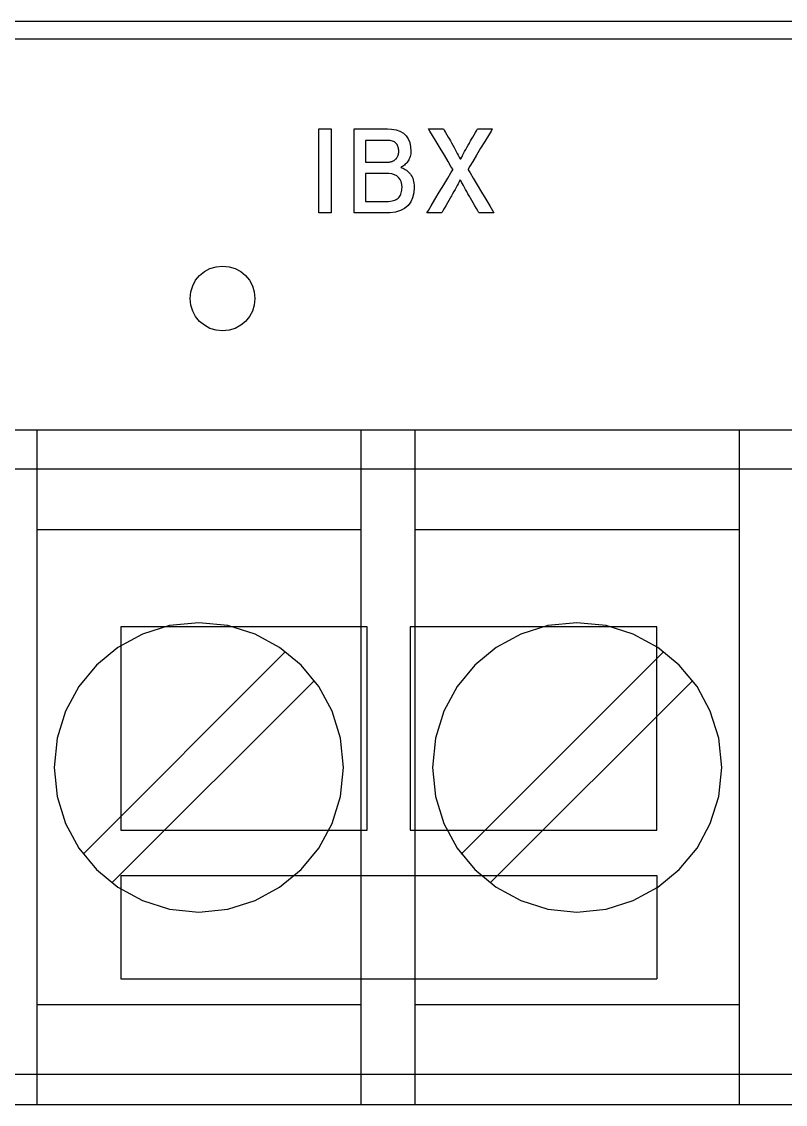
# Model space of a CAD drawing. Extents: x 1 to 47.7, y 0.2 to 33.4.
# Drawn here: x 30.668 to 31.551, y 10.859 to 12.111 of the extents above; entities that cross this region are included whole.
import ezdxf

# ---------------------------------------------------------------- set-up
doc = ezdxf.new("R2010")
doc.units = 0
doc.header["$MEASUREMENT"] = 0
for name, color, linetype in [('1_1__SCREW_TERMINAL_BLOCK_', 7, 'CONTINUOUS'), ('1_2__SCREW_TERMINAL_BLOCK_', 7, 'CONTINUOUS'), ('1_3__CONNECTORIZED_RELAY__', 7, 'CONTINUOUS'), ('1_4__CONNECTORIZED_RELAY__', 7, 'CONTINUOUS')]:
    doc.layers.add(name, color=color, linetype=linetype)

msp = doc.modelspace()

# ---------------------------------------------------------------- linework, layer by layer
at = {"layer": '1_1__SCREW_TERMINAL_BLOCK_'}
for points in [[(31.7414, 12.1115), (31.4127, 12.1115), (31.2495, 12.1115), (31.0871, 12.1115), (30.9257, 12.1115), (30.7653, 12.1115), (30.6061, 12.1115), (30.4482, 12.1115), (30.2916, 12.1115), (30.1366, 12.1115), (29.9831, 12.1115), (29.8312, 12.1115), (29.6812, 12.1115), (29.533, 12.1115), (29.3869, 12.1115), (29.2428, 12.1115), (29.1009, 12.1115), (28.9613, 12.1115), (28.8241, 12.1115), (28.6894, 12.1115), (28.5573, 12.1115), (28.428, 12.1115)], [(28.4066, 12.0915), (28.5208, 12.0915), (28.6379, 12.0915), (28.7576, 12.0915), (28.8799, 12.0915), (29.0047, 12.0915), (29.1319, 12.0915), (29.2614, 12.0915), (29.3931, 12.0915), (29.527, 12.0915), (29.6628, 12.0915), (29.8005, 12.0915), (29.9401, 12.0915), (30.0814, 12.0915), (30.2243, 12.0915), (30.3687, 12.0915), (30.5146, 12.0915), (30.6618, 12.0915), (30.8103, 12.0915), (30.9599, 12.0915), (31.1106, 12.0915), (31.2622, 12.0915), (31.4146, 12.0915), (31.5678, 12.0915)], [(31.0118, 11.8902), (31.0118, 11.9874), (31.0259, 11.9874), (31.0259, 11.8902), (31.0118, 11.8902)], [(31.7009, 11.6386), (31.4802, 11.6386), (31.2486, 11.6386), (30.7791, 11.6386), (30.5541, 11.6386), (30.4468, 11.6386), (30.3442, 11.6386), (30.2469, 11.6386), (30.1559, 11.6386), (30.0719, 11.6386), (29.9957, 11.6386), (29.9282, 11.6386), (29.8702, 11.6386), (29.8224, 11.6386), (29.7857, 11.6386)], [(30.6853, 11.6386), (30.6853, 10.8586)], [(31.0603, 11.6386), (31.0603, 10.8586)], [(31.1228, 11.6386), (31.1228, 10.8586)], [(31.4978, 11.6386), (31.4978, 10.8586)], [(31.0603, 11.5235), (30.6853, 11.5235)], [(31.4978, 11.5235), (31.1228, 11.5235)], [(30.9731, 11.3826), (30.7389, 11.1483)], [(31.4107, 11.3826), (31.1764, 11.1483)], [(31.0066, 11.3492), (30.7723, 11.1149)], [(31.4441, 11.3492), (31.2098, 11.1149)], [(31.0603, 10.9737), (30.6853, 10.9737)], [(31.4978, 10.9737), (31.1228, 10.9737)], [(29.7857, 10.8586), (29.8224, 10.8586), (29.8702, 10.8586), (29.9282, 10.8586), (29.9957, 10.8586), (30.0719, 10.8586), (30.1559, 10.8586), (30.2469, 10.8586), (30.3442, 10.8586), (30.4468, 10.8586), (30.5541, 10.8586), (30.7791, 10.8586), (31.2486, 10.8586), (31.4802, 10.8586), (31.7009, 10.8586)]]:
    msp.add_lwpolyline(points, dxfattribs=at)
for points in [[(31.122, 11.92), (31.1215, 11.9135), (31.1201, 11.9077), (31.1179, 11.9028), (31.1148, 11.8987), (31.1108, 11.8954), (31.106, 11.8929), (31.1003, 11.8912), (31.0938, 11.8903), (31.0895, 11.8902), (31.087, 11.8902), (31.0824, 11.8902), (31.0765, 11.8902), (31.07, 11.8902), (31.0636, 11.8902), (31.0581, 11.8902), (31.0541, 11.8902), (31.0524, 11.8902), (31.0524, 11.8931), (31.0524, 11.9023), (31.0524, 11.916), (31.0524, 11.9322), (31.0524, 11.9492), (31.0524, 11.965), (31.0524, 11.9778), (31.0524, 11.9857), (31.0526, 11.9874), (31.0549, 11.9874), (31.0595, 11.9874), (31.0655, 11.9874), (31.0721, 11.9874), (31.0788, 11.9874), (31.0846, 11.9874), (31.089, 11.9874), (31.091, 11.9874), (31.0957, 11.9872), (31.1009, 11.9863), (31.1055, 11.9847), (31.1094, 11.9824), (31.1125, 11.9795), (31.115, 11.9758), (31.1167, 11.9715), (31.1178, 11.9665), (31.1181, 11.9618), (31.1181, 11.9601), (31.1179, 11.9586), (31.1176, 11.957), (31.1173, 11.9556), (31.1169, 11.9542), (31.1163, 11.9529), (31.1157, 11.9516), (31.115, 11.9505), (31.1142, 11.9494), (31.1134, 11.9483), (31.1125, 11.9473), (31.1116, 11.9464), (31.1106, 11.9455), (31.1095, 11.9447), (31.1084, 11.944), (31.1072, 11.9433), (31.1063, 11.9427), (31.1077, 11.9423), (31.109, 11.9418), (31.1103, 11.9411), (31.1116, 11.9404), (31.1129, 11.9396), (31.1141, 11.9386), (31.1153, 11.9375), (31.1165, 11.9363), (31.1176, 11.935), (31.1186, 11.9336), (31.1195, 11.932), (31.1202, 11.9303), (31.1208, 11.9285), (31.1213, 11.9266), (31.1217, 11.9245), (31.1219, 11.9223)], [(31.1969, 11.8902), (31.1965, 11.8909), (31.1954, 11.8927), (31.1939, 11.8954), (31.1921, 11.8985), (31.1902, 11.9017), (31.1885, 11.9047), (31.1871, 11.9072), (31.1862, 11.9087), (31.1856, 11.9098), (31.1841, 11.9124), (31.1827, 11.9149), (31.1814, 11.9173), (31.1801, 11.9196), (31.1789, 11.9218), (31.1778, 11.9239), (31.1767, 11.9259), (31.1757, 11.9278), (31.1748, 11.9279), (31.1738, 11.926), (31.1728, 11.924), (31.1717, 11.9218), (31.1705, 11.9196), (31.1692, 11.9173), (31.1678, 11.9149), (31.1664, 11.9124), (31.1649, 11.9098), (31.1643, 11.9087), (31.1634, 11.9072), (31.162, 11.9047), (31.1603, 11.9017), (31.1584, 11.8985), (31.1567, 11.8954), (31.1552, 11.8927), (31.1541, 11.8909), (31.1537, 11.8902), (31.1531, 11.8902), (31.1515, 11.8902), (31.1491, 11.8902), (31.1463, 11.8902), (31.1434, 11.8902), (31.1406, 11.8902), (31.1384, 11.8902), (31.137, 11.8902), (31.1367, 11.8903), (31.1383, 11.893), (31.1416, 11.8985), (31.146, 11.9058), (31.151, 11.9142), (31.1561, 11.9227), (31.1608, 11.9304), (31.1644, 11.9364), (31.1665, 11.9399), (31.1665, 11.9408), (31.1645, 11.944), (31.1612, 11.9497), (31.1568, 11.9569), (31.152, 11.9649), (31.1473, 11.9727), (31.1432, 11.9797), (31.1401, 11.9848), (31.1386, 11.9873), (31.1389, 11.9874), (31.1403, 11.9874), (31.1426, 11.9874), (31.1454, 11.9874), (31.1483, 11.9874), (31.1512, 11.9874), (31.1536, 11.9874), (31.1553, 11.9874), (31.1559, 11.9874), (31.1562, 11.9868), (31.1571, 11.9853), (31.1583, 11.9831), (31.1598, 11.9806), (31.1613, 11.9779), (31.1627, 11.9754), (31.1639, 11.9734), (31.1646, 11.9721), (31.1652, 11.9711), (31.1666, 11.9685), (31.168, 11.966), (31.1693, 11.9635), (31.1706, 11.9612), (31.1718, 11.959), (31.1729, 11.9568), (31.174, 11.9548), (31.175, 11.9528), (31.176, 11.9528), (31.1769, 11.9547), (31.178, 11.9567), (31.1791, 11.9588), (31.1803, 11.9611), (31.1816, 11.9634), (31.1829, 11.9658), (31.1843, 11.9684), (31.1858, 11.971), (31.1864, 11.9721), (31.1871, 11.9734), (31.1883, 11.9754), (31.1898, 11.9779), (31.1913, 11.9806), (31.1928, 11.9831), (31.194, 11.9853), (31.1949, 11.9868), (31.1952, 11.9874), (31.1958, 11.9874), (31.1975, 11.9874), (31.1999, 11.9874), (31.2027, 11.9874), (31.2056, 11.9874), (31.2083, 11.9874), (31.2105, 11.9874), (31.212, 11.9874), (31.2123, 11.9873), (31.2108, 11.9848), (31.2077, 11.9797), (31.2035, 11.9728), (31.1988, 11.9649), (31.194, 11.957), (31.1897, 11.9498), (31.1863, 11.9441), (31.1844, 11.9409), (31.1844, 11.94), (31.1865, 11.9365), (31.1901, 11.9305), (31.1947, 11.9228), (31.1998, 11.9143), (31.2048, 11.9059), (31.2093, 11.8985), (31.2126, 11.893), (31.2141, 11.8903), (31.2139, 11.8902), (31.2124, 11.8902), (31.2102, 11.8902), (31.2074, 11.8902), (31.2044, 11.8902), (31.2016, 11.8902), (31.1992, 11.8902), (31.1975, 11.8902)], [(31.104, 11.9614), (31.104, 11.9626), (31.1039, 11.9638), (31.1037, 11.965), (31.1034, 11.9661), (31.103, 11.9672), (31.1026, 11.9682), (31.1021, 11.9692), (31.1015, 11.9701), (31.1008, 11.9709), (31.0999, 11.9716), (31.099, 11.9723), (31.0979, 11.9728), (31.0967, 11.9733), (31.0954, 11.9736), (31.0941, 11.9739), (31.0926, 11.974), (31.091, 11.9741), (31.09, 11.9741), (31.0874, 11.9741), (31.0837, 11.9741), (31.0794, 11.9741), (31.075, 11.9741), (31.071, 11.9741), (31.0678, 11.9741), (31.066, 11.9741), (31.0657, 11.9739), (31.0657, 11.972), (31.0657, 11.9689), (31.0657, 11.9648), (31.0657, 11.9604), (31.0657, 11.9561), (31.0657, 11.9525), (31.0657, 11.9499), (31.0657, 11.9489), (31.0667, 11.9489), (31.0692, 11.9489), (31.0729, 11.9489), (31.0772, 11.9489), (31.0816, 11.9489), (31.0857, 11.9489), (31.0889, 11.9489), (31.0907, 11.9489), (31.0914, 11.9489), (31.0922, 11.949), (31.093, 11.949), (31.0937, 11.9491), (31.0945, 11.9493), (31.0951, 11.9494), (31.0958, 11.9496), (31.0964, 11.9498), (31.097, 11.9501), (31.0976, 11.9504), (31.0981, 11.9506), (31.0986, 11.9509), (31.0991, 11.9513), (31.0996, 11.9516), (31.1, 11.9519), (31.1005, 11.9523), (31.1009, 11.9527), (31.1014, 11.9533), (31.102, 11.9541), (31.1026, 11.955), (31.103, 11.956), (31.1034, 11.957), (31.1037, 11.958), (31.1039, 11.9591), (31.104, 11.9602)], [(31.1079, 11.9196), (31.1076, 11.9232), (31.1068, 11.9264), (31.1056, 11.929), (31.1039, 11.9313), (31.1018, 11.9331), (31.0991, 11.9344), (31.0961, 11.9353), (31.0925, 11.9358), (31.0908, 11.9358), (31.0886, 11.9358), (31.0851, 11.9358), (31.0808, 11.9358), (31.0762, 11.9358), (31.0719, 11.9358), (31.0684, 11.9358), (31.0662, 11.9358), (31.0657, 11.9356), (31.0657, 11.9336), (31.0657, 11.9296), (31.0657, 11.9244), (31.0657, 11.9187), (31.0657, 11.913), (31.0657, 11.9082), (31.0657, 11.9048), (31.0657, 11.9035), (31.0667, 11.9035), (31.0693, 11.9035), (31.0731, 11.9035), (31.0775, 11.9035), (31.082, 11.9035), (31.086, 11.9035), (31.0891, 11.9035), (31.0907, 11.9035), (31.0923, 11.9035), (31.0944, 11.9037), (31.0963, 11.904), (31.098, 11.9044), (31.0996, 11.9049), (31.1011, 11.9056), (31.1024, 11.9064), (31.1035, 11.9074), (31.1044, 11.9084), (31.1053, 11.9095), (31.106, 11.9107), (31.1065, 11.912), (31.107, 11.9134), (31.1074, 11.9148), (31.1077, 11.9163), (31.1078, 11.9179)], [(30.9377, 11.7912), (30.937, 11.7836), (30.9348, 11.7766), (30.9313, 11.7702), (30.9267, 11.7647), (30.9212, 11.7601), (30.9148, 11.7566), (30.9078, 11.7545), (30.9002, 11.7537), (30.8927, 11.7545), (30.8856, 11.7566), (30.8793, 11.7601), (30.8737, 11.7647), (30.8691, 11.7702), (30.8657, 11.7766), (30.8635, 11.7836), (30.8627, 11.7912), (30.8635, 11.7987), (30.8657, 11.8058), (30.8691, 11.8122), (30.8737, 11.8177), (30.8793, 11.8223), (30.8856, 11.8257), (30.8927, 11.8279), (30.9002, 11.8287), (30.9078, 11.8279), (30.9148, 11.8257), (30.9212, 11.8223), (30.9267, 11.8177), (30.9313, 11.8122), (30.9348, 11.8058), (30.937, 11.7987)], [(31.0401, 11.2486), (31.0367, 11.2823), (31.027, 11.3137), (31.0116, 11.3422), (30.9911, 11.3669), (30.9663, 11.3874), (30.9379, 11.4029), (30.9065, 11.4126), (30.8727, 11.416), (30.839, 11.4126), (30.8076, 11.4029), (30.7792, 11.3874), (30.7545, 11.3669), (30.734, 11.3422), (30.7186, 11.3137), (30.7089, 11.2823), (30.7055, 11.2486), (30.7089, 11.2149), (30.7186, 11.1835), (30.734, 11.1551), (30.7545, 11.1303), (30.7792, 11.1098), (30.8076, 11.0944), (30.839, 11.0846), (30.8727, 11.0812), (30.9065, 11.0846), (30.9379, 11.0944), (30.9663, 11.1098), (30.9911, 11.1303), (31.0116, 11.1551), (31.027, 11.1835), (31.0367, 11.2149)], [(31.4777, 11.2486), (31.4743, 11.2823), (31.4645, 11.3137), (31.4491, 11.3422), (31.4286, 11.3669), (31.4039, 11.3874), (31.3754, 11.4029), (31.344, 11.4126), (31.3102, 11.416), (31.2765, 11.4126), (31.2452, 11.4029), (31.2167, 11.3874), (31.192, 11.3669), (31.1716, 11.3422), (31.1561, 11.3137), (31.1464, 11.2823), (31.143, 11.2486), (31.1464, 11.2149), (31.1561, 11.1835), (31.1716, 11.1551), (31.192, 11.1303), (31.2167, 11.1098), (31.2452, 11.0944), (31.2765, 11.0846), (31.3102, 11.0812), (31.344, 11.0846), (31.3754, 11.0944), (31.4039, 11.1098), (31.4286, 11.1303), (31.4491, 11.1551), (31.4645, 11.1835), (31.4743, 11.2149)]]:
    msp.add_lwpolyline(points, close=True, dxfattribs=at)
at = {"layer": '1_2__SCREW_TERMINAL_BLOCK_'}
for points in [[(31.7414, 12.1115), (31.4127, 12.1115), (31.2495, 12.1115), (31.0871, 12.1115), (30.9257, 12.1115), (30.7653, 12.1115), (30.6061, 12.1115), (30.4482, 12.1115), (30.2916, 12.1115), (30.1366, 12.1115), (29.9831, 12.1115), (29.8312, 12.1115), (29.6812, 12.1115), (29.533, 12.1115), (29.3869, 12.1115), (29.2428, 12.1115), (29.1009, 12.1115), (28.9613, 12.1115), (28.8241, 12.1115), (28.6894, 12.1115), (28.5573, 12.1115), (28.428, 12.1115)], [(28.4066, 12.0915), (28.5208, 12.0915), (28.6379, 12.0915), (28.7576, 12.0915), (28.8799, 12.0915), (29.0047, 12.0915), (29.1319, 12.0915), (29.2614, 12.0915), (29.3931, 12.0915), (29.527, 12.0915), (29.6628, 12.0915), (29.8005, 12.0915), (29.9401, 12.0915), (30.0814, 12.0915), (30.2243, 12.0915), (30.3687, 12.0915), (30.5146, 12.0915), (30.6618, 12.0915), (30.8103, 12.0915), (30.9599, 12.0915), (31.1106, 12.0915), (31.2622, 12.0915), (31.4146, 12.0915), (31.5678, 12.0915)], [(31.0118, 11.8902), (31.0118, 11.9874), (31.0259, 11.9874), (31.0259, 11.8902), (31.0118, 11.8902)], [(31.5552, 11.6386), (31.4039, 11.6386), (31.0915, 11.6386), (30.7791, 11.6386), (30.6277, 11.6386), (30.4821, 11.6386), (30.3442, 11.6386), (30.2159, 11.6386), (30.0991, 11.6386), (30.0456, 11.6386), (29.9957, 11.6386), (29.9497, 11.6386), (29.9078, 11.6386), (29.8702, 11.6386), (29.8371, 11.6386), (29.8089, 11.6386), (29.7857, 11.6386)], [(30.6853, 11.6386), (30.6853, 10.8586)], [(31.0603, 11.6386), (31.0603, 10.8586)], [(31.1228, 11.6386), (31.1228, 10.8586)], [(31.4978, 11.6386), (31.4978, 10.8586)], [(31.0603, 11.5235), (30.6853, 11.5235)], [(31.4978, 11.5235), (31.1228, 11.5235)], [(30.9731, 11.3826), (30.7389, 11.1483)], [(31.4107, 11.3826), (31.1764, 11.1483)], [(31.0066, 11.3492), (30.7723, 11.1149)], [(31.4441, 11.3492), (31.2098, 11.1149)], [(31.0603, 10.9737), (30.6853, 10.9737)], [(31.4978, 10.9737), (31.1228, 10.9737)], [(29.7857, 10.8586), (29.8089, 10.8586), (29.8371, 10.8586), (29.8702, 10.8586), (29.9078, 10.8586), (29.9497, 10.8586), (29.9957, 10.8586), (30.0456, 10.8586), (30.0991, 10.8586), (30.2159, 10.8586), (30.3442, 10.8586), (30.4821, 10.8586), (30.6277, 10.8586), (30.7791, 10.8586), (31.0915, 10.8586), (31.4039, 10.8586), (31.5552, 10.8586)]]:
    msp.add_lwpolyline(points, dxfattribs=at)
for points in [[(31.122, 11.92), (31.1215, 11.9135), (31.1201, 11.9077), (31.1179, 11.9028), (31.1148, 11.8987), (31.1108, 11.8954), (31.106, 11.8929), (31.1003, 11.8912), (31.0938, 11.8903), (31.0895, 11.8902), (31.087, 11.8902), (31.0824, 11.8902), (31.0765, 11.8902), (31.07, 11.8902), (31.0636, 11.8902), (31.0581, 11.8902), (31.0541, 11.8902), (31.0524, 11.8902), (31.0524, 11.8931), (31.0524, 11.9023), (31.0524, 11.916), (31.0524, 11.9322), (31.0524, 11.9492), (31.0524, 11.965), (31.0524, 11.9778), (31.0524, 11.9857), (31.0526, 11.9874), (31.0549, 11.9874), (31.0595, 11.9874), (31.0655, 11.9874), (31.0721, 11.9874), (31.0788, 11.9874), (31.0846, 11.9874), (31.089, 11.9874), (31.091, 11.9874), (31.0957, 11.9872), (31.1009, 11.9863), (31.1055, 11.9847), (31.1094, 11.9824), (31.1125, 11.9795), (31.115, 11.9758), (31.1167, 11.9715), (31.1178, 11.9665), (31.1181, 11.9618), (31.1181, 11.9601), (31.1179, 11.9586), (31.1176, 11.957), (31.1173, 11.9556), (31.1169, 11.9542), (31.1163, 11.9529), (31.1157, 11.9516), (31.115, 11.9505), (31.1142, 11.9494), (31.1134, 11.9483), (31.1125, 11.9473), (31.1116, 11.9464), (31.1106, 11.9455), (31.1095, 11.9447), (31.1084, 11.944), (31.1072, 11.9433), (31.1063, 11.9427), (31.1077, 11.9423), (31.109, 11.9418), (31.1103, 11.9411), (31.1116, 11.9404), (31.1129, 11.9396), (31.1141, 11.9386), (31.1153, 11.9375), (31.1165, 11.9363), (31.1176, 11.935), (31.1186, 11.9336), (31.1195, 11.932), (31.1202, 11.9303), (31.1208, 11.9285), (31.1213, 11.9266), (31.1217, 11.9245), (31.1219, 11.9223)], [(31.1969, 11.8902), (31.1965, 11.8909), (31.1954, 11.8927), (31.1939, 11.8954), (31.1921, 11.8985), (31.1902, 11.9017), (31.1885, 11.9047), (31.1871, 11.9072), (31.1862, 11.9087), (31.1856, 11.9098), (31.1841, 11.9124), (31.1827, 11.9149), (31.1814, 11.9173), (31.1801, 11.9196), (31.1789, 11.9218), (31.1778, 11.9239), (31.1767, 11.9259), (31.1757, 11.9278), (31.1748, 11.9279), (31.1738, 11.926), (31.1728, 11.924), (31.1717, 11.9218), (31.1705, 11.9196), (31.1692, 11.9173), (31.1678, 11.9149), (31.1664, 11.9124), (31.1649, 11.9098), (31.1643, 11.9087), (31.1634, 11.9072), (31.162, 11.9047), (31.1603, 11.9017), (31.1584, 11.8985), (31.1567, 11.8954), (31.1552, 11.8927), (31.1541, 11.8909), (31.1537, 11.8902), (31.1531, 11.8902), (31.1515, 11.8902), (31.1491, 11.8902), (31.1463, 11.8902), (31.1434, 11.8902), (31.1406, 11.8902), (31.1384, 11.8902), (31.137, 11.8902), (31.1367, 11.8903), (31.1383, 11.893), (31.1416, 11.8985), (31.146, 11.9058), (31.151, 11.9142), (31.1561, 11.9227), (31.1608, 11.9304), (31.1644, 11.9364), (31.1665, 11.9399), (31.1665, 11.9408), (31.1645, 11.944), (31.1612, 11.9497), (31.1568, 11.9569), (31.152, 11.9649), (31.1473, 11.9727), (31.1432, 11.9797), (31.1401, 11.9848), (31.1386, 11.9873), (31.1389, 11.9874), (31.1403, 11.9874), (31.1426, 11.9874), (31.1454, 11.9874), (31.1483, 11.9874), (31.1512, 11.9874), (31.1536, 11.9874), (31.1553, 11.9874), (31.1559, 11.9874), (31.1562, 11.9868), (31.1571, 11.9853), (31.1583, 11.9831), (31.1598, 11.9806), (31.1613, 11.9779), (31.1627, 11.9754), (31.1639, 11.9734), (31.1646, 11.9721), (31.1652, 11.9711), (31.1666, 11.9685), (31.168, 11.966), (31.1693, 11.9635), (31.1706, 11.9612), (31.1718, 11.959), (31.1729, 11.9568), (31.174, 11.9548), (31.175, 11.9528), (31.176, 11.9528), (31.1769, 11.9547), (31.178, 11.9567), (31.1791, 11.9588), (31.1803, 11.9611), (31.1816, 11.9634), (31.1829, 11.9658), (31.1843, 11.9684), (31.1858, 11.971), (31.1864, 11.9721), (31.1871, 11.9734), (31.1883, 11.9754), (31.1898, 11.9779), (31.1913, 11.9806), (31.1928, 11.9831), (31.194, 11.9853), (31.1949, 11.9868), (31.1952, 11.9874), (31.1958, 11.9874), (31.1975, 11.9874), (31.1999, 11.9874), (31.2027, 11.9874), (31.2056, 11.9874), (31.2083, 11.9874), (31.2105, 11.9874), (31.212, 11.9874), (31.2123, 11.9873), (31.2108, 11.9848), (31.2077, 11.9797), (31.2035, 11.9728), (31.1988, 11.9649), (31.194, 11.957), (31.1897, 11.9498), (31.1863, 11.9441), (31.1844, 11.9409), (31.1844, 11.94), (31.1865, 11.9365), (31.1901, 11.9305), (31.1947, 11.9228), (31.1998, 11.9143), (31.2048, 11.9059), (31.2093, 11.8985), (31.2126, 11.893), (31.2141, 11.8903), (31.2139, 11.8902), (31.2124, 11.8902), (31.2102, 11.8902), (31.2074, 11.8902), (31.2044, 11.8902), (31.2016, 11.8902), (31.1992, 11.8902), (31.1975, 11.8902)], [(31.104, 11.9614), (31.104, 11.9626), (31.1039, 11.9638), (31.1037, 11.965), (31.1034, 11.9661), (31.103, 11.9672), (31.1026, 11.9682), (31.1021, 11.9692), (31.1015, 11.9701), (31.1008, 11.9709), (31.0999, 11.9716), (31.099, 11.9723), (31.0979, 11.9728), (31.0967, 11.9733), (31.0954, 11.9736), (31.0941, 11.9739), (31.0926, 11.974), (31.091, 11.9741), (31.09, 11.9741), (31.0874, 11.9741), (31.0837, 11.9741), (31.0794, 11.9741), (31.075, 11.9741), (31.071, 11.9741), (31.0678, 11.9741), (31.066, 11.9741), (31.0657, 11.9739), (31.0657, 11.972), (31.0657, 11.9689), (31.0657, 11.9648), (31.0657, 11.9604), (31.0657, 11.9561), (31.0657, 11.9525), (31.0657, 11.9499), (31.0657, 11.9489), (31.0667, 11.9489), (31.0692, 11.9489), (31.0729, 11.9489), (31.0772, 11.9489), (31.0816, 11.9489), (31.0857, 11.9489), (31.0889, 11.9489), (31.0907, 11.9489), (31.0914, 11.9489), (31.0922, 11.949), (31.093, 11.949), (31.0937, 11.9491), (31.0945, 11.9493), (31.0951, 11.9494), (31.0958, 11.9496), (31.0964, 11.9498), (31.097, 11.9501), (31.0976, 11.9504), (31.0981, 11.9506), (31.0986, 11.9509), (31.0991, 11.9513), (31.0996, 11.9516), (31.1, 11.9519), (31.1005, 11.9523), (31.1009, 11.9527), (31.1014, 11.9533), (31.102, 11.9541), (31.1026, 11.955), (31.103, 11.956), (31.1034, 11.957), (31.1037, 11.958), (31.1039, 11.9591), (31.104, 11.9602)], [(31.1079, 11.9196), (31.1076, 11.9232), (31.1068, 11.9264), (31.1056, 11.929), (31.1039, 11.9313), (31.1018, 11.9331), (31.0991, 11.9344), (31.0961, 11.9353), (31.0925, 11.9358), (31.0908, 11.9358), (31.0886, 11.9358), (31.0851, 11.9358), (31.0808, 11.9358), (31.0762, 11.9358), (31.0719, 11.9358), (31.0684, 11.9358), (31.0662, 11.9358), (31.0657, 11.9356), (31.0657, 11.9336), (31.0657, 11.9296), (31.0657, 11.9244), (31.0657, 11.9187), (31.0657, 11.913), (31.0657, 11.9082), (31.0657, 11.9048), (31.0657, 11.9035), (31.0667, 11.9035), (31.0693, 11.9035), (31.0731, 11.9035), (31.0775, 11.9035), (31.082, 11.9035), (31.086, 11.9035), (31.0891, 11.9035), (31.0907, 11.9035), (31.0923, 11.9035), (31.0944, 11.9037), (31.0963, 11.904), (31.098, 11.9044), (31.0996, 11.9049), (31.1011, 11.9056), (31.1024, 11.9064), (31.1035, 11.9074), (31.1044, 11.9084), (31.1053, 11.9095), (31.106, 11.9107), (31.1065, 11.912), (31.107, 11.9134), (31.1074, 11.9148), (31.1077, 11.9163), (31.1078, 11.9179)], [(30.9377, 11.7912), (30.937, 11.7836), (30.9348, 11.7766), (30.9313, 11.7702), (30.9267, 11.7647), (30.9212, 11.7601), (30.9148, 11.7566), (30.9078, 11.7545), (30.9002, 11.7537), (30.8927, 11.7545), (30.8856, 11.7566), (30.8793, 11.7601), (30.8737, 11.7647), (30.8691, 11.7702), (30.8657, 11.7766), (30.8635, 11.7836), (30.8627, 11.7912), (30.8635, 11.7987), (30.8657, 11.8058), (30.8691, 11.8122), (30.8737, 11.8177), (30.8793, 11.8223), (30.8856, 11.8257), (30.8927, 11.8279), (30.9002, 11.8287), (30.9078, 11.8279), (30.9148, 11.8257), (30.9212, 11.8223), (30.9267, 11.8177), (30.9313, 11.8122), (30.9348, 11.8058), (30.937, 11.7987)], [(31.0401, 11.2486), (31.0367, 11.2823), (31.027, 11.3137), (31.0116, 11.3422), (30.9911, 11.3669), (30.9663, 11.3874), (30.9379, 11.4029), (30.9065, 11.4126), (30.8727, 11.416), (30.839, 11.4126), (30.8076, 11.4029), (30.7792, 11.3874), (30.7545, 11.3669), (30.734, 11.3422), (30.7186, 11.3137), (30.7089, 11.2823), (30.7055, 11.2486), (30.7089, 11.2149), (30.7186, 11.1835), (30.734, 11.1551), (30.7545, 11.1303), (30.7792, 11.1098), (30.8076, 11.0944), (30.839, 11.0846), (30.8727, 11.0812), (30.9065, 11.0846), (30.9379, 11.0944), (30.9663, 11.1098), (30.9911, 11.1303), (31.0116, 11.1551), (31.027, 11.1835), (31.0367, 11.2149)], [(31.4777, 11.2486), (31.4743, 11.2823), (31.4645, 11.3137), (31.4491, 11.3422), (31.4286, 11.3669), (31.4039, 11.3874), (31.3754, 11.4029), (31.344, 11.4126), (31.3102, 11.416), (31.2765, 11.4126), (31.2452, 11.4029), (31.2167, 11.3874), (31.192, 11.3669), (31.1716, 11.3422), (31.1561, 11.3137), (31.1464, 11.2823), (31.143, 11.2486), (31.1464, 11.2149), (31.1561, 11.1835), (31.1716, 11.1551), (31.192, 11.1303), (31.2167, 11.1098), (31.2452, 11.0944), (31.2765, 11.0846), (31.3102, 11.0812), (31.344, 11.0846), (31.3754, 11.0944), (31.4039, 11.1098), (31.4286, 11.1303), (31.4491, 11.1551), (31.4645, 11.1835), (31.4743, 11.2149)]]:
    msp.add_lwpolyline(points, close=True, dxfattribs=at)
at = {"layer": '1_3__CONNECTORIZED_RELAY__'}
for points in [[(31.7047, 12.1115), (31.3764, 12.1115), (31.2133, 12.1115), (31.0512, 12.1115), (30.89, 12.1115), (30.7298, 12.1115), (30.5709, 12.1115), (30.4133, 12.1115), (30.2571, 12.1115), (30.1023, 12.1115), (29.9492, 12.1115), (29.7977, 12.1115), (29.6481, 12.1115), (29.5004, 12.1115), (29.3547, 12.1115), (29.2111, 12.1115), (29.0697, 12.1115), (28.9306, 12.1115), (28.794, 12.1115), (28.6598, 12.1115), (28.5284, 12.1115), (28.3996, 12.1115)], [(29.7772, 12.0915), (29.8856, 12.0915), (29.995, 12.0915), (30.1055, 12.0915), (30.2169, 12.0915), (30.3293, 12.0915), (30.4425, 12.0915), (30.5566, 12.0915), (30.6715, 12.0915), (30.9035, 12.0915), (31.1382, 12.0915), (31.3751, 12.0915), (31.6139, 12.0915)], [(31.0118, 11.8902), (31.0118, 11.9874), (31.0259, 11.9874), (31.0259, 11.8902), (31.0118, 11.8902)], [(31.5706, 11.5935), (31.2737, 11.5935), (30.9708, 11.5935), (30.8218, 11.5935), (30.6769, 11.5935), (30.5379, 11.5935)], [(30.7824, 11.1759), (31.0675, 11.1759), (31.0675, 11.4112), (30.7824, 11.4112), (30.7824, 11.1759)], [(31.1174, 11.1759), (31.4025, 11.1759), (31.4025, 11.4112), (31.1174, 11.4112), (31.1174, 11.1759)], [(30.7824, 11.1236), (31.4025, 11.1236)], [(30.7824, 11.1236), (30.7824, 11.0037)], [(31.4025, 11.1236), (31.4025, 11.0037)], [(30.7824, 11.0037), (31.4025, 11.0037)], [(29.7825, 10.8934), (29.8068, 10.8934), (29.8359, 10.8934), (29.8695, 10.8934), (29.9074, 10.8934), (29.9495, 10.8934), (29.9953, 10.8934), (30.0976, 10.8934), (30.2126, 10.8934), (30.3382, 10.8934), (30.4728, 10.8934), (30.6144, 10.8934), (30.9113, 10.8934), (31.2141, 10.8934), (31.3631, 10.8934), (31.508, 10.8934), (31.647, 10.8934)]]:
    msp.add_lwpolyline(points, dxfattribs=at)
for points in [[(31.122, 11.92), (31.1215, 11.9135), (31.1201, 11.9077), (31.1179, 11.9028), (31.1148, 11.8987), (31.1108, 11.8954), (31.106, 11.8929), (31.1003, 11.8912), (31.0938, 11.8903), (31.0895, 11.8902), (31.087, 11.8902), (31.0824, 11.8902), (31.0765, 11.8902), (31.07, 11.8902), (31.0636, 11.8902), (31.0581, 11.8902), (31.0541, 11.8902), (31.0524, 11.8902), (31.0524, 11.8931), (31.0524, 11.9023), (31.0524, 11.916), (31.0524, 11.9322), (31.0524, 11.9492), (31.0524, 11.965), (31.0524, 11.9778), (31.0524, 11.9857), (31.0526, 11.9874), (31.0549, 11.9874), (31.0595, 11.9874), (31.0655, 11.9874), (31.0721, 11.9874), (31.0788, 11.9874), (31.0846, 11.9874), (31.089, 11.9874), (31.091, 11.9874), (31.0957, 11.9872), (31.1009, 11.9863), (31.1055, 11.9847), (31.1094, 11.9824), (31.1125, 11.9795), (31.115, 11.9758), (31.1167, 11.9715), (31.1178, 11.9665), (31.1181, 11.9618), (31.1181, 11.9601), (31.1179, 11.9586), (31.1176, 11.957), (31.1173, 11.9556), (31.1169, 11.9542), (31.1163, 11.9529), (31.1157, 11.9516), (31.115, 11.9505), (31.1142, 11.9494), (31.1134, 11.9483), (31.1125, 11.9473), (31.1116, 11.9464), (31.1106, 11.9455), (31.1095, 11.9447), (31.1084, 11.944), (31.1072, 11.9433), (31.1063, 11.9427), (31.1077, 11.9423), (31.109, 11.9418), (31.1103, 11.9411), (31.1116, 11.9404), (31.1129, 11.9396), (31.1141, 11.9386), (31.1153, 11.9375), (31.1165, 11.9363), (31.1176, 11.935), (31.1186, 11.9336), (31.1195, 11.932), (31.1202, 11.9303), (31.1208, 11.9285), (31.1213, 11.9266), (31.1217, 11.9245), (31.1219, 11.9223)], [(31.1969, 11.8902), (31.1965, 11.8909), (31.1954, 11.8927), (31.1939, 11.8954), (31.1921, 11.8985), (31.1902, 11.9017), (31.1885, 11.9047), (31.1871, 11.9072), (31.1862, 11.9087), (31.1856, 11.9098), (31.1841, 11.9124), (31.1827, 11.9149), (31.1814, 11.9173), (31.1801, 11.9196), (31.1789, 11.9218), (31.1778, 11.9239), (31.1767, 11.9259), (31.1757, 11.9278), (31.1748, 11.9279), (31.1738, 11.926), (31.1728, 11.924), (31.1717, 11.9218), (31.1705, 11.9196), (31.1692, 11.9173), (31.1678, 11.9149), (31.1664, 11.9124), (31.1649, 11.9098), (31.1643, 11.9087), (31.1634, 11.9072), (31.162, 11.9047), (31.1603, 11.9017), (31.1584, 11.8985), (31.1567, 11.8954), (31.1552, 11.8927), (31.1541, 11.8909), (31.1537, 11.8902), (31.1531, 11.8902), (31.1515, 11.8902), (31.1491, 11.8902), (31.1463, 11.8902), (31.1434, 11.8902), (31.1406, 11.8902), (31.1384, 11.8902), (31.137, 11.8902), (31.1367, 11.8903), (31.1383, 11.893), (31.1416, 11.8985), (31.146, 11.9058), (31.151, 11.9142), (31.1561, 11.9227), (31.1608, 11.9304), (31.1644, 11.9364), (31.1665, 11.9399), (31.1665, 11.9408), (31.1645, 11.944), (31.1612, 11.9497), (31.1568, 11.9569), (31.152, 11.9649), (31.1473, 11.9727), (31.1432, 11.9797), (31.1401, 11.9848), (31.1386, 11.9873), (31.1389, 11.9874), (31.1403, 11.9874), (31.1426, 11.9874), (31.1454, 11.9874), (31.1483, 11.9874), (31.1512, 11.9874), (31.1536, 11.9874), (31.1553, 11.9874), (31.1559, 11.9874), (31.1562, 11.9868), (31.1571, 11.9853), (31.1583, 11.9831), (31.1598, 11.9806), (31.1613, 11.9779), (31.1627, 11.9754), (31.1639, 11.9734), (31.1646, 11.9721), (31.1652, 11.9711), (31.1666, 11.9685), (31.168, 11.966), (31.1693, 11.9635), (31.1706, 11.9612), (31.1718, 11.959), (31.1729, 11.9568), (31.174, 11.9548), (31.175, 11.9528), (31.176, 11.9528), (31.1769, 11.9547), (31.178, 11.9567), (31.1791, 11.9588), (31.1803, 11.9611), (31.1816, 11.9634), (31.1829, 11.9658), (31.1843, 11.9684), (31.1858, 11.971), (31.1864, 11.9721), (31.1871, 11.9734), (31.1883, 11.9754), (31.1898, 11.9779), (31.1913, 11.9806), (31.1928, 11.9831), (31.194, 11.9853), (31.1949, 11.9868), (31.1952, 11.9874), (31.1958, 11.9874), (31.1975, 11.9874), (31.1999, 11.9874), (31.2027, 11.9874), (31.2056, 11.9874), (31.2083, 11.9874), (31.2105, 11.9874), (31.212, 11.9874), (31.2123, 11.9873), (31.2108, 11.9848), (31.2077, 11.9797), (31.2035, 11.9728), (31.1988, 11.9649), (31.194, 11.957), (31.1897, 11.9498), (31.1863, 11.9441), (31.1844, 11.9409), (31.1844, 11.94), (31.1865, 11.9365), (31.1901, 11.9305), (31.1947, 11.9228), (31.1998, 11.9143), (31.2048, 11.9059), (31.2093, 11.8985), (31.2126, 11.893), (31.2141, 11.8903), (31.2139, 11.8902), (31.2124, 11.8902), (31.2102, 11.8902), (31.2074, 11.8902), (31.2044, 11.8902), (31.2016, 11.8902), (31.1992, 11.8902), (31.1975, 11.8902)], [(31.104, 11.9614), (31.104, 11.9626), (31.1039, 11.9638), (31.1037, 11.965), (31.1034, 11.9661), (31.103, 11.9672), (31.1026, 11.9682), (31.1021, 11.9692), (31.1015, 11.9701), (31.1008, 11.9709), (31.0999, 11.9716), (31.099, 11.9723), (31.0979, 11.9728), (31.0967, 11.9733), (31.0954, 11.9736), (31.0941, 11.9739), (31.0926, 11.974), (31.091, 11.9741), (31.09, 11.9741), (31.0874, 11.9741), (31.0837, 11.9741), (31.0794, 11.9741), (31.075, 11.9741), (31.071, 11.9741), (31.0678, 11.9741), (31.066, 11.9741), (31.0657, 11.9739), (31.0657, 11.972), (31.0657, 11.9689), (31.0657, 11.9648), (31.0657, 11.9604), (31.0657, 11.9561), (31.0657, 11.9525), (31.0657, 11.9499), (31.0657, 11.9489), (31.0667, 11.9489), (31.0692, 11.9489), (31.0729, 11.9489), (31.0772, 11.9489), (31.0816, 11.9489), (31.0857, 11.9489), (31.0889, 11.9489), (31.0907, 11.9489), (31.0914, 11.9489), (31.0922, 11.949), (31.093, 11.949), (31.0937, 11.9491), (31.0945, 11.9493), (31.0951, 11.9494), (31.0958, 11.9496), (31.0964, 11.9498), (31.097, 11.9501), (31.0976, 11.9504), (31.0981, 11.9506), (31.0986, 11.9509), (31.0991, 11.9513), (31.0996, 11.9516), (31.1, 11.9519), (31.1005, 11.9523), (31.1009, 11.9527), (31.1014, 11.9533), (31.102, 11.9541), (31.1026, 11.955), (31.103, 11.956), (31.1034, 11.957), (31.1037, 11.958), (31.1039, 11.9591), (31.104, 11.9602)], [(31.1079, 11.9196), (31.1076, 11.9232), (31.1068, 11.9264), (31.1056, 11.929), (31.1039, 11.9313), (31.1018, 11.9331), (31.0991, 11.9344), (31.0961, 11.9353), (31.0925, 11.9358), (31.0908, 11.9358), (31.0886, 11.9358), (31.0851, 11.9358), (31.0808, 11.9358), (31.0762, 11.9358), (31.0719, 11.9358), (31.0684, 11.9358), (31.0662, 11.9358), (31.0657, 11.9356), (31.0657, 11.9336), (31.0657, 11.9296), (31.0657, 11.9244), (31.0657, 11.9187), (31.0657, 11.913), (31.0657, 11.9082), (31.0657, 11.9048), (31.0657, 11.9035), (31.0667, 11.9035), (31.0693, 11.9035), (31.0731, 11.9035), (31.0775, 11.9035), (31.082, 11.9035), (31.086, 11.9035), (31.0891, 11.9035), (31.0907, 11.9035), (31.0923, 11.9035), (31.0944, 11.9037), (31.0963, 11.904), (31.098, 11.9044), (31.0996, 11.9049), (31.1011, 11.9056), (31.1024, 11.9064), (31.1035, 11.9074), (31.1044, 11.9084), (31.1053, 11.9095), (31.106, 11.9107), (31.1065, 11.912), (31.107, 11.9134), (31.1074, 11.9148), (31.1077, 11.9163), (31.1078, 11.9179)], [(30.9377, 11.7912), (30.937, 11.7836), (30.9348, 11.7766), (30.9313, 11.7702), (30.9267, 11.7647), (30.9212, 11.7601), (30.9148, 11.7566), (30.9078, 11.7545), (30.9002, 11.7537), (30.8927, 11.7545), (30.8856, 11.7566), (30.8793, 11.7601), (30.8737, 11.7647), (30.8691, 11.7702), (30.8657, 11.7766), (30.8635, 11.7836), (30.8627, 11.7912), (30.8635, 11.7987), (30.8657, 11.8058), (30.8691, 11.8122), (30.8737, 11.8177), (30.8793, 11.8223), (30.8856, 11.8257), (30.8927, 11.8279), (30.9002, 11.8287), (30.9078, 11.8279), (30.9148, 11.8257), (30.9212, 11.8223), (30.9267, 11.8177), (30.9313, 11.8122), (30.9348, 11.8058), (30.937, 11.7987)]]:
    msp.add_lwpolyline(points, close=True, dxfattribs=at)
at = {"layer": '1_4__CONNECTORIZED_RELAY__'}
for points in [[(31.7322, 12.1115), (31.3946, 12.1115), (31.2269, 12.1115), (31.0601, 12.1115), (30.8944, 12.1115), (30.7298, 12.1115), (30.5665, 12.1115), (30.4046, 12.1115), (30.2441, 12.1115), (30.0852, 12.1115), (29.928, 12.1115), (29.7727, 12.1115), (29.6192, 12.1115), (29.4678, 12.1115), (29.3186, 12.1115), (29.1716, 12.1115), (29.0269, 12.1115), (28.8848, 12.1115), (28.7452, 12.1115), (28.6084, 12.1115), (28.4744, 12.1115)], [(28.4517, 12.0915), (28.5108, 12.0915), (28.5706, 12.0915), (28.6923, 12.0915), (28.8168, 12.0915), (28.944, 12.0915), (29.0738, 12.0915), (29.2061, 12.0915), (29.3407, 12.0915), (29.4777, 12.0915), (29.6168, 12.0915), (29.758, 12.0915), (29.9012, 12.0915), (30.0462, 12.0915), (30.1929, 12.0915), (30.3413, 12.0915), (30.4913, 12.0915), (30.6427, 12.0915), (30.7954, 12.0915), (30.9494, 12.0915), (31.1045, 12.0915), (31.2606, 12.0915), (31.4176, 12.0915), (31.734, 12.0915)], [(31.0118, 11.8902), (31.0118, 11.9874), (31.0259, 11.9874), (31.0259, 11.8902), (31.0118, 11.8902)], [(31.5706, 11.5935), (31.2737, 11.5935), (30.9708, 11.5935), (30.8218, 11.5935), (30.6769, 11.5935), (30.5379, 11.5935)], [(30.7824, 11.1759), (31.0675, 11.1759), (31.0675, 11.4112), (30.7824, 11.4112), (30.7824, 11.1759)], [(31.1174, 11.1759), (31.4025, 11.1759), (31.4025, 11.4112), (31.1174, 11.4112), (31.1174, 11.1759)], [(30.7824, 11.1236), (31.4025, 11.1236)], [(30.7824, 11.1236), (30.7824, 11.0037)], [(31.4025, 11.1236), (31.4025, 11.0037)], [(30.7824, 11.0037), (31.4025, 11.0037)], [(29.7825, 10.8934), (29.8068, 10.8934), (29.8359, 10.8934), (29.8695, 10.8934), (29.9074, 10.8934), (29.9495, 10.8934), (29.9953, 10.8934), (30.0976, 10.8934), (30.2126, 10.8934), (30.3382, 10.8934), (30.4728, 10.8934), (30.6144, 10.8934), (30.9113, 10.8934), (31.2141, 10.8934), (31.3631, 10.8934), (31.508, 10.8934), (31.647, 10.8934)]]:
    msp.add_lwpolyline(points, dxfattribs=at)
for points in [[(31.122, 11.92), (31.1215, 11.9135), (31.1201, 11.9077), (31.1179, 11.9028), (31.1148, 11.8987), (31.1108, 11.8954), (31.106, 11.8929), (31.1003, 11.8912), (31.0938, 11.8903), (31.0895, 11.8902), (31.087, 11.8902), (31.0824, 11.8902), (31.0765, 11.8902), (31.07, 11.8902), (31.0636, 11.8902), (31.0581, 11.8902), (31.0541, 11.8902), (31.0524, 11.8902), (31.0524, 11.8931), (31.0524, 11.9023), (31.0524, 11.916), (31.0524, 11.9322), (31.0524, 11.9492), (31.0524, 11.965), (31.0524, 11.9778), (31.0524, 11.9857), (31.0526, 11.9874), (31.0549, 11.9874), (31.0595, 11.9874), (31.0655, 11.9874), (31.0721, 11.9874), (31.0788, 11.9874), (31.0846, 11.9874), (31.089, 11.9874), (31.091, 11.9874), (31.0957, 11.9872), (31.1009, 11.9863), (31.1055, 11.9847), (31.1094, 11.9824), (31.1125, 11.9795), (31.115, 11.9758), (31.1167, 11.9715), (31.1178, 11.9665), (31.1181, 11.9618), (31.1181, 11.9601), (31.1179, 11.9586), (31.1176, 11.957), (31.1173, 11.9556), (31.1169, 11.9542), (31.1163, 11.9529), (31.1157, 11.9516), (31.115, 11.9505), (31.1142, 11.9494), (31.1134, 11.9483), (31.1125, 11.9473), (31.1116, 11.9464), (31.1106, 11.9455), (31.1095, 11.9447), (31.1084, 11.944), (31.1072, 11.9433), (31.1063, 11.9427), (31.1077, 11.9423), (31.109, 11.9418), (31.1103, 11.9411), (31.1116, 11.9404), (31.1129, 11.9396), (31.1141, 11.9386), (31.1153, 11.9375), (31.1165, 11.9363), (31.1176, 11.935), (31.1186, 11.9336), (31.1195, 11.932), (31.1202, 11.9303), (31.1208, 11.9285), (31.1213, 11.9266), (31.1217, 11.9245), (31.1219, 11.9223)], [(31.1969, 11.8902), (31.1965, 11.8909), (31.1954, 11.8927), (31.1939, 11.8954), (31.1921, 11.8985), (31.1902, 11.9017), (31.1885, 11.9047), (31.1871, 11.9072), (31.1862, 11.9087), (31.1856, 11.9098), (31.1841, 11.9124), (31.1827, 11.9149), (31.1814, 11.9173), (31.1801, 11.9196), (31.1789, 11.9218), (31.1778, 11.9239), (31.1767, 11.9259), (31.1757, 11.9278), (31.1748, 11.9279), (31.1738, 11.926), (31.1728, 11.924), (31.1717, 11.9218), (31.1705, 11.9196), (31.1692, 11.9173), (31.1678, 11.9149), (31.1664, 11.9124), (31.1649, 11.9098), (31.1643, 11.9087), (31.1634, 11.9072), (31.162, 11.9047), (31.1603, 11.9017), (31.1584, 11.8985), (31.1567, 11.8954), (31.1552, 11.8927), (31.1541, 11.8909), (31.1537, 11.8902), (31.1531, 11.8902), (31.1515, 11.8902), (31.1491, 11.8902), (31.1463, 11.8902), (31.1434, 11.8902), (31.1406, 11.8902), (31.1384, 11.8902), (31.137, 11.8902), (31.1367, 11.8903), (31.1383, 11.893), (31.1416, 11.8985), (31.146, 11.9058), (31.151, 11.9142), (31.1561, 11.9227), (31.1608, 11.9304), (31.1644, 11.9364), (31.1665, 11.9399), (31.1665, 11.9408), (31.1645, 11.944), (31.1612, 11.9497), (31.1568, 11.9569), (31.152, 11.9649), (31.1473, 11.9727), (31.1432, 11.9797), (31.1401, 11.9848), (31.1386, 11.9873), (31.1389, 11.9874), (31.1403, 11.9874), (31.1426, 11.9874), (31.1454, 11.9874), (31.1483, 11.9874), (31.1512, 11.9874), (31.1536, 11.9874), (31.1553, 11.9874), (31.1559, 11.9874), (31.1562, 11.9868), (31.1571, 11.9853), (31.1583, 11.9831), (31.1598, 11.9806), (31.1613, 11.9779), (31.1627, 11.9754), (31.1639, 11.9734), (31.1646, 11.9721), (31.1652, 11.9711), (31.1666, 11.9685), (31.168, 11.966), (31.1693, 11.9635), (31.1706, 11.9612), (31.1718, 11.959), (31.1729, 11.9568), (31.174, 11.9548), (31.175, 11.9528), (31.176, 11.9528), (31.1769, 11.9547), (31.178, 11.9567), (31.1791, 11.9588), (31.1803, 11.9611), (31.1816, 11.9634), (31.1829, 11.9658), (31.1843, 11.9684), (31.1858, 11.971), (31.1864, 11.9721), (31.1871, 11.9734), (31.1883, 11.9754), (31.1898, 11.9779), (31.1913, 11.9806), (31.1928, 11.9831), (31.194, 11.9853), (31.1949, 11.9868), (31.1952, 11.9874), (31.1958, 11.9874), (31.1975, 11.9874), (31.1999, 11.9874), (31.2027, 11.9874), (31.2056, 11.9874), (31.2083, 11.9874), (31.2105, 11.9874), (31.212, 11.9874), (31.2123, 11.9873), (31.2108, 11.9848), (31.2077, 11.9797), (31.2035, 11.9728), (31.1988, 11.9649), (31.194, 11.957), (31.1897, 11.9498), (31.1863, 11.9441), (31.1844, 11.9409), (31.1844, 11.94), (31.1865, 11.9365), (31.1901, 11.9305), (31.1947, 11.9228), (31.1998, 11.9143), (31.2048, 11.9059), (31.2093, 11.8985), (31.2126, 11.893), (31.2141, 11.8903), (31.2139, 11.8902), (31.2124, 11.8902), (31.2102, 11.8902), (31.2074, 11.8902), (31.2044, 11.8902), (31.2016, 11.8902), (31.1992, 11.8902), (31.1975, 11.8902)], [(31.104, 11.9614), (31.104, 11.9626), (31.1039, 11.9638), (31.1037, 11.965), (31.1034, 11.9661), (31.103, 11.9672), (31.1026, 11.9682), (31.1021, 11.9692), (31.1015, 11.9701), (31.1008, 11.9709), (31.0999, 11.9716), (31.099, 11.9723), (31.0979, 11.9728), (31.0967, 11.9733), (31.0954, 11.9736), (31.0941, 11.9739), (31.0926, 11.974), (31.091, 11.9741), (31.09, 11.9741), (31.0874, 11.9741), (31.0837, 11.9741), (31.0794, 11.9741), (31.075, 11.9741), (31.071, 11.9741), (31.0678, 11.9741), (31.066, 11.9741), (31.0657, 11.9739), (31.0657, 11.972), (31.0657, 11.9689), (31.0657, 11.9648), (31.0657, 11.9604), (31.0657, 11.9561), (31.0657, 11.9525), (31.0657, 11.9499), (31.0657, 11.9489), (31.0667, 11.9489), (31.0692, 11.9489), (31.0729, 11.9489), (31.0772, 11.9489), (31.0816, 11.9489), (31.0857, 11.9489), (31.0889, 11.9489), (31.0907, 11.9489), (31.0914, 11.9489), (31.0922, 11.949), (31.093, 11.949), (31.0937, 11.9491), (31.0945, 11.9493), (31.0951, 11.9494), (31.0958, 11.9496), (31.0964, 11.9498), (31.097, 11.9501), (31.0976, 11.9504), (31.0981, 11.9506), (31.0986, 11.9509), (31.0991, 11.9513), (31.0996, 11.9516), (31.1, 11.9519), (31.1005, 11.9523), (31.1009, 11.9527), (31.1014, 11.9533), (31.102, 11.9541), (31.1026, 11.955), (31.103, 11.956), (31.1034, 11.957), (31.1037, 11.958), (31.1039, 11.9591), (31.104, 11.9602)], [(31.1079, 11.9196), (31.1076, 11.9232), (31.1068, 11.9264), (31.1056, 11.929), (31.1039, 11.9313), (31.1018, 11.9331), (31.0991, 11.9344), (31.0961, 11.9353), (31.0925, 11.9358), (31.0908, 11.9358), (31.0886, 11.9358), (31.0851, 11.9358), (31.0808, 11.9358), (31.0762, 11.9358), (31.0719, 11.9358), (31.0684, 11.9358), (31.0662, 11.9358), (31.0657, 11.9356), (31.0657, 11.9336), (31.0657, 11.9296), (31.0657, 11.9244), (31.0657, 11.9187), (31.0657, 11.913), (31.0657, 11.9082), (31.0657, 11.9048), (31.0657, 11.9035), (31.0667, 11.9035), (31.0693, 11.9035), (31.0731, 11.9035), (31.0775, 11.9035), (31.082, 11.9035), (31.086, 11.9035), (31.0891, 11.9035), (31.0907, 11.9035), (31.0923, 11.9035), (31.0944, 11.9037), (31.0963, 11.904), (31.098, 11.9044), (31.0996, 11.9049), (31.1011, 11.9056), (31.1024, 11.9064), (31.1035, 11.9074), (31.1044, 11.9084), (31.1053, 11.9095), (31.106, 11.9107), (31.1065, 11.912), (31.107, 11.9134), (31.1074, 11.9148), (31.1077, 11.9163), (31.1078, 11.9179)], [(30.9377, 11.7912), (30.937, 11.7836), (30.9348, 11.7766), (30.9313, 11.7702), (30.9267, 11.7647), (30.9212, 11.7601), (30.9148, 11.7566), (30.9078, 11.7545), (30.9002, 11.7537), (30.8927, 11.7545), (30.8856, 11.7566), (30.8793, 11.7601), (30.8737, 11.7647), (30.8691, 11.7702), (30.8657, 11.7766), (30.8635, 11.7836), (30.8627, 11.7912), (30.8635, 11.7987), (30.8657, 11.8058), (30.8691, 11.8122), (30.8737, 11.8177), (30.8793, 11.8223), (30.8856, 11.8257), (30.8927, 11.8279), (30.9002, 11.8287), (30.9078, 11.8279), (30.9148, 11.8257), (30.9212, 11.8223), (30.9267, 11.8177), (30.9313, 11.8122), (30.9348, 11.8058), (30.937, 11.7987)]]:
    msp.add_lwpolyline(points, close=True, dxfattribs=at)

doc.saveas('drawing.dxf')
